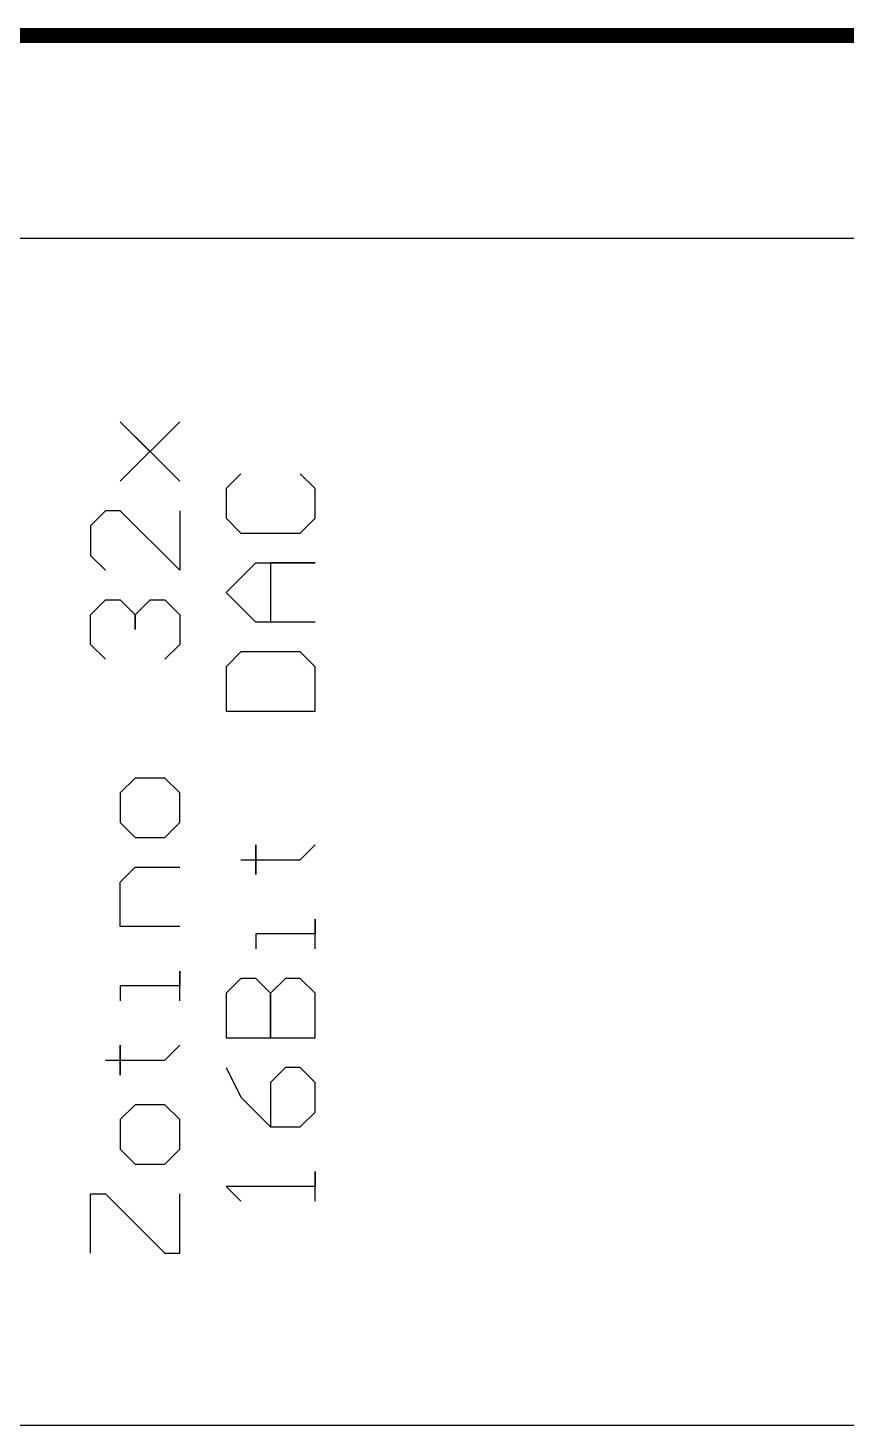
# Model space of a CAD drawing. Header units: millimetres. Extents: x 34 to 168, y 52 to 76.
# Drawn here: x 50.57 to 64.33, y 52.31 to 75.83 of the extents above; entities that cross this region are included whole.
import ezdxf

# ---------------------------------------------------------------- set-up
doc = ezdxf.new("R2010")
doc.units = ezdxf.units.MM
doc.layers.add('Mechanical1', color=6, linetype='Continuous')
doc.layers.add('TopOverlay', color=2, linetype='Continuous')

msp = doc.modelspace()

# ---------------------------------------------------------------- linework, layer by layer
at = {"layer": 'Mechanical1', "const_width": 0.254}
msp.add_lwpolyline([(33.962, 75.7), (93.287, 75.7)], dxfattribs=at)
at = {"layer": 'Mechanical1'}
for points in [[(33.962, 72.288), (162.362, 72.288)], [(33.962, 52.308), (162.362, 52.308)]]:
    msp.add_lwpolyline(points, dxfattribs=at)
at = {"layer": 'TopOverlay'}
for p, q in [((52.121, 68.198), (53.121, 69.198)), ((52.621, 68.698), (52.121, 69.198)), ((52.121, 69.198), (53.121, 68.198)), ((53.121, 69.198), (52.621, 68.698)), ((54.15, 68.323), (53.901, 68.073)), ((55.4, 68.073), (55.15, 68.323)), ((53.901, 68.073), (53.901, 67.573)), ((55.4, 67.573), (55.4, 68.073)), ((51.871, 67.698), (51.621, 67.448)), ((52.121, 67.698), (51.871, 67.698)), ((53.121, 66.699), (52.121, 67.698)), ((53.121, 67.698), (53.121, 66.699)), ((53.901, 67.573), (54.15, 67.323)), ((55.15, 67.323), (55.4, 67.573)), ((51.621, 67.448), (51.621, 66.948)), ((54.15, 67.323), (55.15, 67.323)), ((51.621, 66.948), (51.871, 66.699)), ((53.901, 66.324), (54.4, 66.824)), ((54.4, 66.824), (55.4, 66.824)), ((55.4, 66.824), (54.65, 66.824)), ((54.65, 66.824), (54.65, 65.824)), ((54.4, 65.824), (53.901, 66.324)), ((51.621, 65.949), (51.871, 66.199)), ((51.871, 66.199), (52.121, 66.199)), ((52.121, 66.199), (52.371, 65.949)), ((52.371, 65.949), (52.621, 66.199)), ((52.621, 66.199), (52.871, 66.199)), ((52.871, 66.199), (53.121, 65.949)), ((51.621, 65.449), (51.621, 65.949)), ((52.371, 65.949), (52.371, 65.699)), ((52.371, 65.699), (52.371, 65.949)), ((53.121, 65.949), (53.121, 65.449)), ((55.4, 65.824), (54.4, 65.824)), ((51.871, 65.199), (51.621, 65.449)), ((53.121, 65.449), (52.871, 65.199)), ((54.15, 65.324), (53.901, 65.074)), ((55.15, 65.324), (54.15, 65.324)), ((55.4, 65.074), (55.15, 65.324)), ((53.901, 65.074), (53.901, 64.324)), ((55.4, 64.324), (55.4, 65.074)), ((53.901, 64.324), (55.4, 64.324)), ((52.371, 63.2), (52.121, 62.95)), ((52.871, 63.2), (52.371, 63.2)), ((53.121, 62.95), (52.871, 63.2)), ((52.121, 62.95), (52.121, 62.45)), ((53.121, 62.45), (53.121, 62.95)), ((52.121, 62.45), (52.371, 62.2)), ((52.871, 62.2), (53.121, 62.45)), ((52.371, 62.2), (52.871, 62.2)), ((54.4, 61.575), (54.4, 62.075)), ((54.4, 62.075), (54.4, 61.825)), ((55.15, 61.825), (55.4, 62.075)), ((52.121, 61.45), (52.371, 61.7)), ((52.371, 61.7), (53.121, 61.7)), ((54.15, 61.825), (54.4, 61.825)), ((54.4, 61.825), (54.4, 61.575)), ((54.4, 61.825), (55.15, 61.825)), ((52.121, 60.7), (52.121, 61.45)), ((53.121, 60.7), (52.121, 60.7)), ((55.4, 60.326), (55.4, 60.825)), ((55.4, 60.825), (55.4, 60.576)), ((55.4, 60.576), (54.4, 60.576)), ((54.4, 60.576), (54.4, 60.326)), ((53.121, 59.451), (53.121, 59.951)), ((53.121, 59.951), (53.121, 59.701)), ((54.15, 59.826), (53.901, 59.576)), ((54.4, 59.826), (54.15, 59.826)), ((54.65, 59.576), (54.4, 59.826)), ((54.9, 59.826), (54.65, 59.576)), ((55.15, 59.826), (54.9, 59.826)), ((55.4, 59.576), (55.15, 59.826)), ((53.121, 59.701), (52.121, 59.701)), ((52.121, 59.701), (52.121, 59.451)), ((53.901, 59.576), (53.901, 58.826)), ((54.65, 59.576), (54.65, 58.826)), ((54.65, 58.826), (54.65, 59.576)), ((55.4, 58.826), (55.4, 59.576)), ((53.901, 58.826), (55.4, 58.826)), ((52.121, 58.201), (52.121, 58.701)), ((52.121, 58.701), (52.121, 58.451)), ((52.871, 58.451), (53.121, 58.701)), ((51.871, 58.451), (52.121, 58.451)), ((52.121, 58.451), (52.121, 58.201)), ((52.121, 58.451), (52.871, 58.451)), ((53.901, 58.326), (54.15, 57.826)), ((54.9, 58.326), (54.65, 58.076)), ((55.15, 58.326), (54.9, 58.326)), ((55.4, 58.076), (55.15, 58.326)), ((54.65, 58.076), (54.65, 57.327)), ((55.4, 57.576), (55.4, 58.076)), ((52.371, 57.701), (52.121, 57.452)), ((52.871, 57.701), (52.371, 57.701)), ((53.121, 57.452), (52.871, 57.701)), ((54.15, 57.826), (54.65, 57.327)), ((52.121, 57.452), (52.121, 56.952)), ((53.121, 56.952), (53.121, 57.452)), ((55.15, 57.327), (55.4, 57.576)), ((54.65, 57.327), (55.15, 57.327)), ((52.121, 56.952), (52.371, 56.702)), ((52.871, 56.702), (53.121, 56.952)), ((52.371, 56.702), (52.871, 56.702)), ((55.4, 56.077), (55.4, 56.577)), ((55.4, 56.577), (55.4, 56.327)), ((55.4, 56.327), (53.901, 56.327)), ((53.901, 56.327), (54.15, 56.077)), ((51.621, 55.202), (51.621, 56.202)), ((51.621, 56.202), (51.871, 56.202)), ((51.871, 56.202), (52.871, 55.202)), ((53.121, 55.202), (53.121, 56.202)), ((52.871, 55.202), (53.121, 55.202))]:
    msp.add_line(p, q, dxfattribs=at)

doc.saveas('drawing.dxf')
